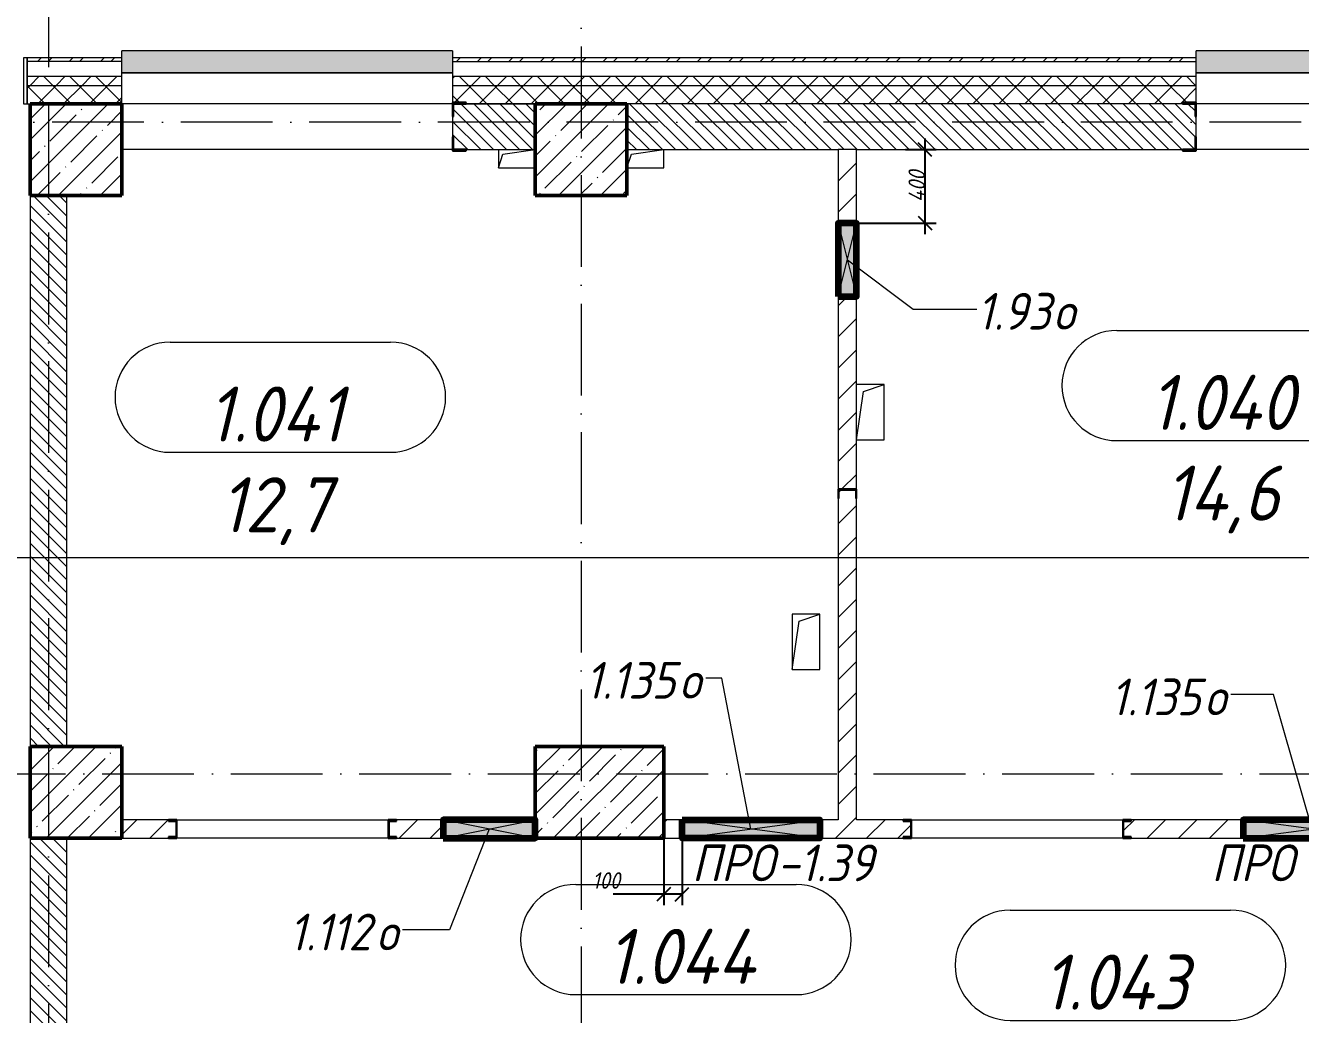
# Model space of a CAD drawing. Header units: millimetres. Extents: x -356862 to 418287, y 0 to 839748.
# Drawn here: x -101790 to -94848, y 539737 to 545123 of the extents above; entities that cross this region are included whole.
import ezdxf

# ---------------------------------------------------------------- set-up
doc = ezdxf.new("R2010")
doc.units = ezdxf.units.MM
doc.linetypes.add('50_200_ШТРИХ_1Т_ш5_п1_п1_', pattern=[700, 500, -100, 0, -100])
for name, color, linetype, lineweight in [('9.7) Заделка 956 шт', 6, 'Continuous', 158), ('A-____-____-DIMS', 7, 'Continuous', 9), ('A-DETL-GENF-OTLN', 7, 'Continuous', 9), ('A-GENM-____-IDEN', 7, 'Continuous', 9), ('A-GENM-____-MCUT', 7, 'Continuous', 25), ('A-GENM-____-OTLN', 7, 'Continuous', 9), ('A-GENM-____-OTLN-1', 7, 'Continuous', 25), ('A-GLAZ-____-IDEN', 7, 'Continuous', 9), ('A-GLAZ-____-OTLN', 7, 'Continuous', 9), ('A-WALL-____-MCUT', 7, 'Continuous', 13), ('A-WALL-____-MCUT-1', 7, 'Continuous', 9), ('A-WALL-____-OTLN', 7, 'Continuous', 9), ('A-WALL-____-PATT-1', 7, 'Continuous', 9), ('A-WALL-FNSH-MCUT-1', 7, 'Continuous', 9), ('I-WALL-____-OTLN', 7, 'Continuous', 9), ('S-COLS-____-MCUT', 7, 'Continuous', 50), ('S-COLS-____-OTLN', 7, 'Continuous', 9), ('S-GRID-____-OTLN-1', 7, '50_200_ШТРИХ_1Т_ш5_п1_п1_', 9)]:
    doc.layers.add(name, color=color, linetype=linetype, lineweight=lineweight)
for name, color, linetype, lineweight, true_color in [('A-AREA-IDEN-1', 7, 'Continuous', 9, 0x000000), ('A-GLAZ-____-OTLN-1', 7, 'Continuous', 9, 0xc0c0c0), ('G-____-____-SYMB-1', 9, 'Continuous', 9, 0x808080)]:
    doc.layers.add(name, color=color, linetype=linetype, lineweight=lineweight, true_color=true_color)
doc.styles.add('ISOCPEUR_I', font='isocpeui.ttf', dxfattribs={"width": 0.9, "height": 2.5})
doc.styles.add('ISOCPEUR_I_11', font='isocpeui.ttf', dxfattribs={"width": 0.9, "height": 200})
doc.styles.add('ISOCPEUR_I_7', font='isocpeui.ttf', dxfattribs={"width": 0.9, "height": 90})
doc.dimstyles.new('ISO-1_8_0_9К_СРЕДНИЙ_Кладочные_1', dxfattribs={"dimscale": 304.8, "dimtxt": 89.638306, "dimasz": 0.246063, "dimexe": 0.19685, "dimexo": 0, "dimgap": 0, "dimtad": 1, "dimdec": 3, "dimrnd": 0.001, "dimdsep": 46, "dimtxsty": 'ISOCPEUR_I_7', "dimblk1": 'OBLIQUE', "dimblk2": 'OBLIQUE', "dimsah": 1, "dimcen": 0.09, "dimdle": 0.19685, "dimazin": 0, "dimtfac": 1, "dimtdec": 4, "dimtix": 1, "dimtmove": 0, "dimatfit": 3, "dimfxl": 1, "dimtvp": 1, "dimtolj": 1, "dimtzin": 0, "dimarcsym": 2})
doc.dimstyles.new('ISO-1_8_0_9К_СРЕДНИЙ_Кладочные_2', dxfattribs={"dimscale": 304.8, "dimtxt": 89.638306, "dimasz": 0.246063, "dimexe": 0.19685, "dimexo": 0, "dimgap": 0, "dimtad": 1, "dimdec": 3, "dimrnd": 0.001, "dimdsep": 46, "dimtxsty": 'ISOCPEUR_I_7', "dimblk1": 'OBLIQUE', "dimblk2": 'OBLIQUE', "dimsah": 1, "dimcen": 0.09, "dimdle": 0.19685, "dimazin": 0, "dimtfac": 1, "dimtdec": 4, "dimtix": 1, "dimtmove": 1, "dimatfit": 3, "dimfxl": 1, "dimtvp": 1, "dimtolj": 1, "dimtzin": 0, "dimarcsym": 2})
pattern_1 = [(45, (-176515.07, 459015.94), (-84.85281, 84.85281), [])]
pattern_2 = [(135, (-176515.067, 459015.94), (-35.35534, -35.35534), [])]
pattern_3 = [(45, (-176515.07, 459015.94), (-70.71068, 70.71068), []), (135, (-176515.07, 459015.94), (-70.71068, -70.71068), [])]

# ---------------------------------------------------------------- blocks, each defined once
blk = doc.blocks.new('BSC_Колонна _Прямоугольная - 500х500-V47-АР1_План отверстий 1 этажа в осях 1-64_Ю-ЯЯ')
at = {"layer": 'S-COLS-____-OTLN'}
h = blk.add_hatch(dxfattribs=at)
h.set_pattern_fill('FP_54', color=256, style=0, pattern_type=2)
h.set_pattern_definition([(45, (-77750, -85431.04), (-114.04925, 114.04925), []), (45, (-77635.95, -85431.04), (-114.04925, 114.04925), [201.613, -40.323, 3.353, -36.97])])
h.paths.add_polyline_path([(-250, -250), (250, -250), (250, 250), (-250, 250)], flags=0)
at = {"layer": 'S-COLS-____-MCUT'}
for p, q in [((250, 250), (-250, 250)), ((-250, 250), (-250, -250)), ((250, -250), (250, 250)), ((-250, -250), (250, -250))]:
    blk.add_line(p, q, dxfattribs=at)
blk = doc.blocks.new('BSC_Колонна _Прямоугольная - 500х500-V114-АР1_План отверстий 1 этажа в осях 1-64_Ю-ЯЯ')
at = {"layer": 'S-COLS-____-OTLN'}
h = blk.add_hatch(dxfattribs=at)
h.set_pattern_fill('FP_125', color=256, style=0, pattern_type=2)
h.set_pattern_definition([(45, (-75000, -85431.04), (-114.04925, 114.04925), []), (45, (-74885.95, -85431.04), (-114.04925, 114.04925), [201.613, -40.323, 3.353, -36.97])])
h.paths.add_polyline_path([(-250, -250), (250, -250), (250, 250), (-250, 250)], flags=0)
at = {"layer": 'S-COLS-____-MCUT'}
for p, q in [((250, 250), (-250, 250)), ((-250, 250), (-250, -250)), ((250, -250), (250, 250)), ((-250, -250), (250, -250))]:
    blk.add_line(p, q, dxfattribs=at)
blk = doc.blocks.new('BSC_Колонна _Прямоугольная - 500х700-V163-АР1_План отверстий 1 этажа в осях 1-64_Ю-ЯЯ')
at = {"layer": 'S-COLS-____-OTLN'}
h = blk.add_hatch(dxfattribs=at)
h.set_pattern_fill('FP_175', color=256, style=0, pattern_type=2)
h.set_pattern_definition([(315, (-81931.04, 77850), (114.04925, 114.04925), []), (315, (-81931.04, 77735.95), (114.04925, 114.04925), [201.613, -40.323, 3.353, -36.97])])
h.paths.add_polyline_path([(-250, 350), (-250, -350), (250, -350), (250, 350), (-150, 350)], flags=0)
at = {"layer": 'S-COLS-____-MCUT'}
for p, q in [((-250, 350), (-250, -350)), ((250, 350), (-150, 350)), ((250, -350), (250, 350)), ((-250, -350), (250, -350))]:
    blk.add_line(p, q, dxfattribs=at)
blk = doc.blocks.new('Фахверк_СКБ_Уголок - 250_2700-27497298-АР1_План отверстий 1 этажа в осях 1-64_Ю-ЯЯ')
at = {"layer": 'A-GENM-____-MCUT'}
for p, q in [((200, 181), (125, 181)), ((125, 181), (125, 106)), ((131, 106), (131, 175)), ((131, 175), (200, 175)), ((200, 175), (200, 181)), ((125, 106), (131, 106)), ((131, -6), (125, -6)), ((125, -6), (125, -81)), ((131, -75), (131, -6)), ((125, -81), (200, -81)), ((200, -75), (131, -75)), ((200, -81), (200, -75))]:
    blk.add_line(p, q, dxfattribs=at)
blk = doc.blocks.new('154_Фахверк_СКБ_Швеллер - Тип_100_4010-27736299-АР1_План отверстий 1 этажа в осях 1-64_Ю-ЯЯ')
at = {"layer": 'A-GENM-____-MCUT'}
for p, q in [((175, 50), (125, 50)), ((125, 50), (125, -50)), ((128, 47), (175, 47)), ((128, -47), (128, 47)), ((175, 47), (175, 50)), ((125, -50), (175, -50)), ((175, -47), (128, -47)), ((175, -50), (175, -47))]:
    blk.add_line(p, q, dxfattribs=at)
blk = doc.blocks.new('154_Стойка_СКБ_Швеллер - СМ-2230_100-28215779-АР1_План отверстий 1 этажа в осях 1-64_Ю-ЯЯ')
at = {"layer": 'A-GENM-____-MCUT'}
for p, q in [((171, 50), (125, 50)), ((125, 50), (125, -50)), ((129.5, 42.4), (171, 42.4)), ((129.5, -42.4), (129.5, 42.4)), ((171, 42.4), (171, 50)), ((125, -50), (171, -50)), ((171, -42.4), (129.5, -42.4)), ((171, -50), (171, -42.4))]:
    blk.add_line(p, q, dxfattribs=at)
blk = doc.blocks.new('AR_Отверстие прямоугольное _в плите_ - AR_Отверстие прямоугольное _в плите_-30459760-АР1_План отверстий 1 этажа в осях 1-64_Ю-ЯЯ')
at = {"layer": 'A-GENM-____-OTLN'}
for p, q in [((75, 150), (-75, 150)), ((-75, 150), (-75, -150)), ((-37.5, 112.5), (75, 150)), ((75, -150), (75, 150)), ((-75, -150), (-37.5, 112.5)), ((-75, -150), (75, -150))]:
    blk.add_line(p, q, dxfattribs=at)
blk = doc.blocks.new('AR_Отверстие прямоугольное _в плите_ - AR_Отверстие прямоугольное _в плите_-V187-АР1_План отверстий 1 этажа в осях 1-64_Ю-ЯЯ')
at = {"layer": 'A-GENM-____-OTLN'}
for p, q in [((75, 150), (-75, 150)), ((-37.5, 112.5), (75, 150)), ((75, -150), (75, 150)), ((-75, -150), (-37.5, 112.5)), ((-75, -150), (75, -150))]:
    blk.add_line(p, q, dxfattribs=at)
blk = doc.blocks.new('AR_Отверстие прямоугольное _в плите_ - AR_Отверстие прямоугольное _в плите_-30511731-АР1_План отверстий 1 этажа в осях 1-64_Ю-ЯЯ')
at = {"layer": 'A-GENM-____-OTLN'}
for p, q in [((-100, 50), (-100, -50)), ((-100, -50), (-75, 25)), ((-75, 25), (100, 50)), ((-100, -50), (100, -50))]:
    blk.add_line(p, q, dxfattribs=at)
blk = doc.blocks.new('AR_Отверстие прямоугольное _в плите_ - AR_Отверстие прямоугольное _в плите_-V216-АР1_План отверстий 1 этажа в осях 1-64_Ю-ЯЯ')
at = {"layer": 'A-GENM-____-OTLN'}
for p, q in [((-100, -50), (-75, 25)), ((-75, 25), (100, 50)), ((100, -50), (100, 50)), ((-100, -50), (100, -50))]:
    blk.add_line(p, q, dxfattribs=at)
blk = doc.blocks.new('Отлив_СКБ - Отлив витража_120_НВФ-31885689-АР1_План отверстий 1 этажа в осях 1-64_Ю-ЯЯ')
at = {"layer": 'A-GLAZ-____-OTLN-1'}
for points in [[(1800, 2), (1800, 120), (0, 120), (0, 2), (749.6, 2)], [(1800, 0), (1800, 2), (0, 2), (0, 0), (749.6, 0)]]:
    blk.add_hatch(color=256, dxfattribs=at).paths.add_polyline_path(points, flags=0)
at = {"layer": 'A-GLAZ-____-OTLN'}
for p, q in [((0, 83), (0, 120)), ((1800, 120), (0, 120)), ((1800, 120), (1800, 83)), ((0, 2), (1800, 2)), ((1800, 0), (0, 0))]:
    blk.add_line(p, q, dxfattribs=at)
blk = doc.blocks.new('Стены 2 - Стены 4-31194547-АР1_План отверстий 1 этажа в осях 1-64_Ю-ЯЯ')
at = {"layer": 'A-WALL-____-MCUT'}
for p, q in [((-1798.5, 41030.2), (-1798.5, 41010.2)), ((-1548.5, 41030.2), (-1798.5, 41030.2)), ((-1548.5, 41010.2), (-1548.5, 41030.2)), ((-1798.5, 41010.2), (-1548.5, 41010.2))]:
    blk.add_line(p, q, dxfattribs=at)
blk = doc.blocks.new('AR_Отверстие прямоугольное _в стене__БезПР - AR_Отверстие прямоугольное _в стене__БезПР-36427725-АР1_План отверстий 1 этажа в осях 1-64_Ю-ЯЯ')
at = {"layer": 'A-GLAZ-____-OTLN'}
blk.add_hatch(color=256, dxfattribs=at).paths.add_polyline_path([(-250, 50), (-250, -50), (250, -50), (250, 50)], flags=0)
at = {"layer": 'A-DETL-GENF-OTLN'}
for p, q in [((-250, -50), (-250, 50)), ((-250, 50), (250, 50)), ((250, 50), (-250, -50)), ((-250, 50), (250, -50)), ((250, 50), (-250, 50)), ((-250, 50), (-250, -50)), ((250, 50), (250, -50)), ((250, -50), (250, 50)), ((250, -50), (-250, -50)), ((-250, -50), (250, -50))]:
    blk.add_line(p, q, dxfattribs=at)
at = {"layer": 'A-GLAZ-____-OTLN'}
blk.add_line((250, 50), (-250, 50), dxfattribs=at)
blk = doc.blocks.new('AR_Отверстие прямоугольное _в стене__БезПР - AR_Отверстие прямоугольное _в стене__БезПР-36428025-АР1_План отверстий 1 этажа в осях 1-64_Ю-ЯЯ')
at = {"layer": 'A-GLAZ-____-OTLN'}
blk.add_hatch(color=256, dxfattribs=at).paths.add_polyline_path([(-200, -50), (200, -50), (200, 50), (-200, 50)], flags=0)
at = {"layer": 'A-DETL-GENF-OTLN'}
for p, q in [((-200, -50), (-200, 50)), ((-200, 50), (200, 50)), ((200, 50), (-200, -50)), ((-200, 50), (200, -50)), ((200, 50), (-200, 50)), ((-200, 50), (-200, -50)), ((200, 50), (200, -50)), ((200, -50), (200, 50)), ((200, -50), (-200, -50)), ((-200, -50), (200, -50))]:
    blk.add_line(p, q, dxfattribs=at)
at = {"layer": 'A-GLAZ-____-OTLN'}
blk.add_line((200, 50), (-200, 50), dxfattribs=at)
blk = doc.blocks.new('AR_Отверстие прямоугольное _в стене_ - AR_Отверстие прямоугольное _в стене__ОВ-36708749-АР1_План отверстий 1 этажа в осях 1-64_Ю-ЯЯ')
at = {"layer": 'A-GLAZ-____-OTLN'}
blk.add_hatch(color=256, dxfattribs=at).paths.add_polyline_path([(-375, 50), (-375, -50), (375, -50), (375, 50)], flags=0)
at = {"layer": 'A-DETL-GENF-OTLN'}
for p, q in [((-375, -50), (-375, 50)), ((-375, 50), (375, 50)), ((375, 50), (-375, -50)), ((-375, 50), (375, -50)), ((375, 50), (-375, 50)), ((-375, 50), (-375, -50)), ((375, 50), (375, -50)), ((375, -50), (375, 50)), ((375, -50), (-375, -50)), ((-375, -50), (375, -50))]:
    blk.add_line(p, q, dxfattribs=at)
blk = doc.blocks.new('AR_Отверстие прямоугольное _в стене_ - AR_Отверстие прямоугольное _в стене__ОВ-36709178-АР1_План отверстий 1 этажа в осях 1-64_Ю-ЯЯ')
at = {"layer": 'A-GLAZ-____-OTLN'}
blk.add_hatch(color=256, dxfattribs=at).paths.add_polyline_path([(-375, 50), (-375, -50), (375, -50), (375, 50)], flags=0)
at = {"layer": 'A-DETL-GENF-OTLN'}
for p, q in [((-375, -50), (-375, 50)), ((-375, 50), (375, 50)), ((375, 50), (-375, -50)), ((-375, 50), (375, -50)), ((375, 50), (-375, 50)), ((-375, 50), (-375, -50)), ((375, 50), (375, -50)), ((375, -50), (375, 50)), ((375, -50), (-375, -50)), ((-375, -50), (375, -50))]:
    blk.add_line(p, q, dxfattribs=at)
blk = doc.blocks.new('_Oblique')
at = {"color": 0, "linetype": 'ByBlock', "lineweight": -2}
blk.add_line((-0.5, -0.5), (0.5, 0.5), dxfattribs=at)
blk = doc.blocks.new('*D13608')
at = {"layer": 'A-____-____-DIMS', "color": 0, "lineweight": -2, "transparency": 16777216}
for p, q in [((-96892.2, 543987), (-96892.2, 544507)), ((-96998.2, 544447), (-96832.2, 544447)), ((-97265.1, 544047), (-96832.2, 544047))]:
    blk.add_line(p, q, dxfattribs=at)
at = {"layer": 'Defpoints', "color": 0, "transparency": 16777216}
for p in [(-96998.2, 544447), (-96892.2, 544447), (-97265.1, 544047)]:
    blk.add_point(p, dxfattribs=at)
at = {"layer": 'A-____-____-DIMS', "color": 0, "lineweight": -2, "transparency": 16777216, "xscale": 75, "yscale": 75, "zscale": 75}
for p, rotation in [((-96892.2, 544447), 90), ((-96892.2, 544047), 270)]:
    blk.add_blockref('_Oblique', p, dxfattribs=dict(at, rotation=rotation))
at = {"layer": 'A-____-____-DIMS', "color": 0, "transparency": 16777216, "insert": (-96937.2, 544247), "char_height": 90, "width": 426.127, "attachment_point": 5, "rotation": 90, "style": 'ISOCPEUR_I_7'}
blk.add_mtext('\\A1;400', dxfattribs=at)
blk = doc.blocks.new('*D13609')
at = {"layer": 'A-____-____-DIMS', "color": 0, "lineweight": -2, "transparency": 16777216}
for p, q in [((-98215.1, 540745), (-98215.1, 540331.7)), ((-98315.1, 540697), (-98315.1, 540331.7)), ((-98315.1, 540391.7), (-98590.1, 540391.7)), ((-98215.1, 540391.7), (-98375.1, 540391.7))]:
    blk.add_line(p, q, dxfattribs=at)
at = {"layer": 'Defpoints', "color": 0, "transparency": 16777216}
for p in [(-98215.1, 540745), (-98315.1, 540697), (-98215.1, 540391.7)]:
    blk.add_point(p, dxfattribs=at)
at = {"layer": 'A-____-____-DIMS', "color": 0, "lineweight": -2, "transparency": 16777216, "xscale": 75, "yscale": 75, "zscale": 75, "rotation": 180}
blk.add_blockref('_Oblique', (-98315.1, 540391.7), dxfattribs=at)
at = {"layer": 'A-____-____-DIMS', "color": 0, "lineweight": -2, "transparency": 16777216, "xscale": 75, "yscale": 75, "zscale": 75}
blk.add_blockref('_Oblique', (-98215.1, 540391.7), dxfattribs=at)
at = {"layer": 'A-____-____-DIMS', "color": 0, "transparency": 16777216, "insert": (-98704, 540511.7), "char_height": 90, "width": 368.207, "attachment_point": 1, "line_spacing_factor": 1.149209, "style": 'ISOCPEUR_I_7'}
blk.add_mtext('\\A1;100', dxfattribs=at)
blk = doc.blocks.new('AAR_СКБ_Марка_помещения_1_5 ммп - Номер _ Площадь-27962135-АИ_План этажа_Стены_1')
at = {"layer": 'A-AREA-IDEN-1'}
for p, q in [((-2.987, 3), (3.013, 3)), ((-2.987, 0), (3.013, 0))]:
    blk.add_line(p, q, dxfattribs=at)
for centre, start, end in [((-2.987, 1.5), 90, 270), ((3.013, 1.5), 270, 90)]:
    blk.add_arc(centre, 1.5, start, end, dxfattribs=at)

msp = doc.modelspace()

# ---------------------------------------------------------------- hatches: boundary and pattern name
at = {"layer": 'A-WALL-____-PATT-1'}
h = msp.add_hatch(dxfattribs=at)
h.set_pattern_fill('FP_3', color=256, style=0, pattern_type=2)
h.set_pattern_definition([(45, (-176515.07, 459015.94), (-85.53659, 85.53659), []), (45, (-176458.04, 459015.94), (-85.53659, 85.53659), [])])
h.paths.add_polyline_path([(-88155.4428, 544926.983), (-87505.0675, 544926.983), (-87505.0675, 544946.983), (-90690.0675, 544946.983), (-90690.0675, 544926.983), (-89039.1932, 544926.983)], flags=0)
h.paths.add_polyline_path([(-93615.0675, 544926.983), (-92490.0675, 544926.983), (-92490.0675, 544946.983), (-93615.0675, 544946.983)], flags=0)
h.paths.add_polyline_path([(-95415.0675, 544926.983), (-95415.0675, 544946.983), (-99465.0675, 544946.983), (-99465.0675, 544926.983), (-96992.9462, 544926.983)], flags=0)
h.paths.add_polyline_path([(-101411.6978, 544926.983), (-101265.0675, 544926.983), (-101265.0675, 544946.983), (-101780.0675, 544946.983), (-101780.0675, 544926.983)], flags=0)
h = msp.add_hatch(dxfattribs=at)
h.set_pattern_fill('FP_1', color=256, style=0, pattern_type=2)
h.set_pattern_definition(pattern_3)
h.paths.add_polyline_path([(-88155.4428, 544796.983), (-87505.0675, 544796.983), (-87505.0675, 544846.983), (-90690.0675, 544846.983), (-90690.0675, 544796.983), (-89039.1932, 544796.983)], flags=0)
h.paths.add_polyline_path([(-93615.0675, 544796.983), (-92490.0675, 544796.983), (-92490.0675, 544846.983), (-93615.0675, 544846.983)], flags=0)
h.paths.add_polyline_path([(-95415.0675, 544796.983), (-95415.0675, 544846.983), (-99465.0675, 544846.983), (-99465.0675, 544796.983), (-96992.9462, 544796.983)], flags=0)
h.paths.add_polyline_path([(-101780.0675, 544796.983), (-101265.0675, 544796.983), (-101265.0675, 544846.983), (-101780.0675, 544846.983)], flags=0)
h = msp.add_hatch(dxfattribs=at)
h.set_pattern_fill('FP_1', color=256, style=0, pattern_type=2)
h.set_pattern_definition(pattern_3)
h.paths.add_polyline_path([(-87505.0675, 544696.983), (-87505.0675, 544796.983), (-90690.0675, 544796.983), (-90690.0675, 544702.983), (-90615.0675, 544702.983), (-90615.0675, 544696.983), (-87765.0675, 544696.983)], flags=0)
h.paths.add_polyline_path([(-93115.0675, 544696.983), (-92565.0675, 544696.983), (-92565.0675, 544702.983), (-92490.0675, 544702.983), (-92490.0675, 544796.983), (-93615.0675, 544796.983), (-93615.0675, 544696.983), (-93457.9448, 544696.983)], flags=0)
h.paths.add_polyline_path([(-95490.0675, 544696.983), (-95490.0675, 544702.983), (-95415.0675, 544702.983), (-95415.0675, 544796.983), (-99465.0675, 544796.983), (-99465.0675, 544702.983), (-99390.0675, 544702.983), (-99390.0675, 544696.983), (-96992.9462, 544696.983)], flags=0)
h.paths.add_polyline_path([(-101411.6978, 544696.983), (-101265.0675, 544696.983), (-101265.0675, 544796.983), (-101780.0675, 544796.983), (-101780.0675, 544696.983), (-101765.0675, 544696.983)], flags=0)
h = msp.add_hatch(dxfattribs=at)
h.set_pattern_fill('FP_6', color=256, style=0, pattern_type=2)
h.set_pattern_definition(pattern_2)
h.paths.add_polyline_path([(-99390.0675, 544446.983), (-99015.0675, 544446.983), (-99015.0675, 544696.983), (-99459.0675, 544696.983), (-99459.0675, 544627.983), (-99465.0675, 544627.983), (-99465.0675, 544515.983), (-99459.0675, 544515.983), (-99459.0675, 544446.983)], flags=0)
h = msp.add_hatch(dxfattribs=at)
h.set_pattern_fill('FP_6', color=256, style=0, pattern_type=2)
h.set_pattern_definition(pattern_2)
h.paths.add_polyline_path([(-96992.9462, 544446.983), (-95421.0675, 544446.983), (-95421.0675, 544515.983), (-95415.0675, 544515.983), (-95415.0675, 544627.983), (-95421.0675, 544627.983), (-95421.0675, 544696.983), (-98515.0675, 544696.983), (-98515.0675, 544446.983), (-97265.0675, 544446.983)], flags=0)
h = msp.add_hatch(dxfattribs=at)
h.set_pattern_fill('FP_4', color=256, style=0, pattern_type=2)
h.set_pattern_definition(pattern_1)
h.paths.add_polyline_path([(-97265.0675, 540796.983), (-97265.0675, 542546.983), (-97268.0675, 542546.983), (-97268.0675, 542593.983), (-97362.0675, 542593.983), (-97362.0675, 542546.983), (-97365.0675, 542546.983), (-97365.0675, 540796.983)], flags=0)
h.paths.add_polyline_path([(-97265.0675, 542596.983), (-97265.0675, 543646.983), (-97365.0675, 543646.983), (-97365.0675, 542596.983), (-97268.0675, 542596.983)], flags=0)
h.paths.add_polyline_path([(-97365.0675, 544046.983), (-97265.0675, 544046.983), (-97265.0675, 544446.983), (-97365.0675, 544446.983)], flags=0)
h = msp.add_hatch(dxfattribs=at)
h.set_pattern_fill('FP_6', color=256, style=0, pattern_type=2)
h.set_pattern_definition(pattern_2)
h.paths.add_polyline_path([(-101565.0675, 541196.983), (-101565.0675, 544196.983), (-101765.0675, 544196.983), (-101765.0675, 541196.983)], flags=0)
h = msp.add_hatch(dxfattribs=at)
h.set_pattern_fill('FP_4', color=256, style=0, pattern_type=2)
h.set_pattern_definition(pattern_1)
h.paths.add_polyline_path([(-101265.0675, 540696.983), (-101011.0675, 540696.983), (-101011.0675, 540704.583), (-100969.5675, 540704.583), (-100969.5675, 540789.383), (-101011.0675, 540789.383), (-101011.0675, 540796.983), (-101265.0675, 540796.983), (-101265.0675, 540704.583)], flags=0)
h.paths.add_polyline_path([(-99755.8569, 540696.983), (-99515.0675, 540696.983), (-99515.0675, 540796.983), (-99769.0675, 540796.983), (-99769.0675, 540789.383), (-99810.5675, 540789.383), (-99810.5675, 540704.583), (-99769.0675, 540704.583), (-99769.0675, 540696.983)], flags=0)
h = msp.add_hatch(dxfattribs=at)
h.set_pattern_fill('FP_4', color=256, style=0, pattern_type=2)
h.set_pattern_definition(pattern_1)
h.paths.add_polyline_path([(-93715.0675, 540696.983), (-93715.0675, 540796.983), (-94410.0675, 540796.983), (-94410.0675, 540696.983), (-94115.0675, 540696.983)], flags=0)
h.paths.add_polyline_path([(-97465.0675, 540696.983), (-97011.0675, 540696.983), (-97011.0675, 540704.583), (-96969.5675, 540704.583), (-96969.5675, 540789.383), (-97011.0675, 540789.383), (-97011.0675, 540796.983), (-97465.0675, 540796.983), (-97465.0675, 540704.583)], flags=0)
h.paths.add_polyline_path([(-98315.0675, 540696.983), (-98215.0675, 540696.983), (-98215.0675, 540796.983), (-98315.0675, 540796.983)], flags=0)
h.paths.add_polyline_path([(-95160.0675, 540696.983), (-95160.0675, 540796.983), (-95769.0675, 540796.983), (-95769.0675, 540789.383), (-95810.5675, 540789.383), (-95810.5675, 540704.583), (-95769.0675, 540704.583), (-95769.0675, 540696.983), (-95225.4455, 540696.983)], flags=0)
h = msp.add_hatch(dxfattribs=at)
h.set_pattern_fill('FP_6', color=256, style=0, pattern_type=2)
h.set_pattern_definition(pattern_2)
h.paths.add_polyline_path([(-101565.0675, 534846.983), (-101565.0675, 540696.983), (-101765.0675, 540696.983), (-101765.0675, 534846.983)], flags=0)
at = {"layer": 'S-COLS-____-OTLN'}
h = msp.add_hatch(dxfattribs=at)
h.set_pattern_fill('FP_13', color=256, style=0, pattern_type=2)
h.set_pattern_definition([(45, (-176515.07, 459015.94), (-114.04925, 114.04925), []), (45, (-176401.02, 459015.94), (-114.04925, 114.04925), [201.612, -40.322, 3.353, -36.97])])
h.paths.add_polyline_path([(-101265.0675, 540696.983), (-101265.0675, 541196.983), (-101765.0675, 541196.983), (-101765.0675, 540696.983)], flags=0)

# ---------------------------------------------------------------- linework, layer by layer
at = {"layer": '9.7) Заделка 956 шт'}
for points in [[(-97365.0675, 543646.983), (-97265.0675, 543646.983), (-97265.0675, 544046.983), (-97365.0675, 544046.983)], [(-99515.0675, 540696.983), (-99015.0675, 540696.983), (-99015.0675, 540796.983), (-99515.0675, 540796.983)], [(-98215.0675, 540796.983), (-97465.0675, 540796.983), (-97465.0675, 540696.983), (-98215.0675, 540696.983)], [(-95160.0675, 540696.983), (-94410.0675, 540696.983), (-94410.0675, 540796.983), (-95160.0675, 540796.983)]]:
    msp.add_lwpolyline(points, close=True, dxfattribs=at)
at = {"layer": 'A-GLAZ-____-IDEN'}
for p, q in [((-97315.0675, 543846.983), (-96956.2429, 543578.7957)), ((-96956.2429, 543578.7957), (-96609.4748, 543578.7957)), ((-97997.7005, 541569.1912), (-98086.4231, 541569.1912)), ((-97840.0675, 540746.983), (-97997.7005, 541569.1912)), ((-94994.8866, 541478.882), (-95226.9344, 541478.882)), ((-94785.0675, 540746.983), (-94994.8866, 541478.882)), ((-99265.0675, 540746.983), (-99480.623, 540198.5376)), ((-99480.623, 540198.5376), (-99736.3223, 540198.5376))]:
    msp.add_line(p, q, dxfattribs=at)
at = {"layer": 'A-WALL-____-MCUT'}
for p, q in [((-101780.0675, 544926.983), (-101780.0675, 544696.983)), ((-101265.0675, 544926.983), (-101780.0675, 544926.983)), ((-101265.0675, 544696.983), (-101265.0675, 544926.983)), ((-99465.0675, 544926.983), (-95415.0675, 544926.983)), ((-99465.0675, 544926.983), (-99465.0675, 544702.983)), ((-95415.0675, 544702.983), (-95415.0675, 544926.983)), ((-101780.0675, 544696.983), (-101765.0675, 544696.983)), ((-99465.0675, 544627.983), (-99465.0675, 544515.983)), ((-95415.0675, 544515.983), (-95415.0675, 544627.983)), ((-99390.0675, 544446.983), (-99015.0675, 544446.983)), ((-98515.0675, 544446.983), (-97365.0675, 544446.983)), ((-97265.0675, 544446.983), (-97365.0675, 544446.983)), ((-97265.0675, 544446.983), (-95490.0675, 544446.983)), ((-101765.0675, 544196.983), (-101765.0675, 541196.983)), ((-101565.0675, 541196.983), (-101565.0675, 544196.983)), ((-101765.0675, 541196.983), (-101565.0675, 541196.983)), ((-101765.0675, 540696.983), (-101765.0675, 534846.983)), ((-101565.0675, 540696.983), (-101765.0675, 540696.983)), ((-101565.0675, 534846.983), (-101565.0675, 540696.983))]:
    msp.add_line(p, q, dxfattribs=at)
at = {"layer": 'A-WALL-____-MCUT-1'}
for p, q in [((-101780.0675, 544846.983), (-101265.0675, 544846.983)), ((-99465.0675, 544846.983), (-95415.0675, 544846.983)), ((-101780.0675, 544796.983), (-101265.0675, 544796.983)), ((-99465.0675, 544796.983), (-95415.0675, 544796.983)), ((-99015.0675, 544696.983), (-99390.0675, 544696.983)), ((-99390.0675, 544696.983), (-99015.0675, 544696.983)), ((-95490.0675, 544696.983), (-98515.0675, 544696.983))]:
    msp.add_line(p, q, dxfattribs=at)
at = {"layer": 'A-WALL-____-OTLN'}
for p, q in [((-99465.0675, 544696.983), (-101265.0675, 544696.983)), ((-93615.0675, 544696.983), (-95415.0675, 544696.983)), ((-99465.0675, 544446.983), (-101265.0675, 544446.983)), ((-93615.0675, 544446.983), (-95415.0675, 544446.983))]:
    msp.add_line(p, q, dxfattribs=at)
at = {"layer": 'A-WALL-FNSH-MCUT-1'}
for p, q in [((-101265.0675, 544946.983), (-101780.0675, 544946.983)), ((-101780.0675, 544946.983), (-101780.0675, 544926.983)), ((-101265.0675, 544926.983), (-101265.0675, 544946.983)), ((-95415.0675, 544946.983), (-99465.0675, 544946.983)), ((-99465.0675, 544946.983), (-99465.0675, 544926.983)), ((-95415.0675, 544926.983), (-95415.0675, 544946.983)), ((-97365.0675, 544446.983), (-97365.0675, 544046.983)), ((-97265.0675, 544046.983), (-97265.0675, 544446.983)), ((-97365.0675, 543646.983), (-97365.0675, 542596.983)), ((-97265.0675, 542596.983), (-97265.0675, 543646.983)), ((-97365.0675, 542546.983), (-97365.0675, 540796.983)), ((-97265.0675, 540796.983), (-97265.0675, 542546.983)), ((-101011.0675, 540796.983), (-101265.0675, 540796.983)), ((-101265.0675, 540796.983), (-101265.0675, 540696.983)), ((-99515.0675, 540796.983), (-99769.0675, 540796.983)), ((-98215.0675, 540796.983), (-98315.0675, 540796.983)), ((-97365.0675, 540796.983), (-97465.0675, 540796.983)), ((-97011.0675, 540796.983), (-97265.0675, 540796.983)), ((-95160.0675, 540796.983), (-95769.0675, 540796.983)), ((-101265.0675, 540696.983), (-101011.0675, 540696.983)), ((-99769.0675, 540696.983), (-99515.0675, 540696.983)), ((-98315.0675, 540696.983), (-98215.0675, 540696.983)), ((-97465.0675, 540696.983), (-97011.0675, 540696.983)), ((-95769.0675, 540696.983), (-95160.0675, 540696.983))]:
    msp.add_line(p, q, dxfattribs=at)
at = {"layer": 'G-____-____-SYMB-1'}
msp.add_line((-181429.6697, 542224.9935), (-72002.7137, 542224.9935), dxfattribs=at)
at = {"layer": 'I-WALL-____-OTLN'}
for p, q in [((-100965.0675, 540796.983), (-99815.0675, 540796.983)), ((-96965.0675, 540796.983), (-95815.0675, 540796.983)), ((-99815.0675, 540696.983), (-100965.0675, 540696.983)), ((-95815.0675, 540696.983), (-96965.0675, 540696.983))]:
    msp.add_line(p, q, dxfattribs=at)
at = {"layer": 'S-COLS-____-MCUT'}
for p, q in [((-101265.0675, 541196.983), (-101765.0675, 541196.983)), ((-101765.0675, 541196.983), (-101765.0675, 540696.983)), ((-101265.0675, 540696.983), (-101265.0675, 541196.983)), ((-101765.0675, 540696.983), (-101265.0675, 540696.983))]:
    msp.add_line(p, q, dxfattribs=at)
at = {"layer": 'S-GRID-____-OTLN-1'}
for p, q in [((-98765.0675, 549908.7924), (-98765.0675, 498597.5699)), ((-101665.0675, 549595.9184), (-101665.0675, 498846.9195)), ((-72440.6609, 544596.983), (-181183.8377, 544596.983)), ((-181183.8377, 541046.983), (-72440.6609, 541046.983))]:
    msp.add_line(p, q, dxfattribs=at)

# ---------------------------------------------------------------- block references
at = {"layer": 'A-AREA-IDEN-1', "xscale": 199.9999999999999, "yscale": 199.9999999999999, "zscale": 199.9999999999999}
for p in [(-95249.4526, 542861.9316), (-100404.8967, 542798.5554), (-98196.6992, 539845.1712), (-95830.6224, 539705.0276)]:
    msp.add_blockref('AAR_СКБ_Марка_помещения_1_5 ммп - Номер _ Площадь-27962135-АИ_План этажа_Стены_1', p, dxfattribs=at)
at = {"layer": 'A-GENM-____-OTLN'}
for name, p in [('AR_Отверстие прямоугольное _в плите_ - AR_Отверстие прямоугольное _в плите_-30511731-АР1_План отверстий 1 этажа в осях 1-64_Ю-ЯЯ', (-99115.0675, 544396.983)), ('AR_Отверстие прямоугольное _в плите_ - AR_Отверстие прямоугольное _в плите_-V216-АР1_План отверстий 1 этажа в осях 1-64_Ю-ЯЯ', (-98415.0675, 544396.983)), ('AR_Отверстие прямоугольное _в плите_ - AR_Отверстие прямоугольное _в плите_-V187-АР1_План отверстий 1 этажа в осях 1-64_Ю-ЯЯ', (-97190.0675, 543016.983)), ('AR_Отверстие прямоугольное _в плите_ - AR_Отверстие прямоугольное _в плите_-30459760-АР1_План отверстий 1 этажа в осях 1-64_Ю-ЯЯ', (-97540.0675, 541766.6355))]:
    msp.add_blockref(name, p, dxfattribs=at)
at = {"layer": 'A-GENM-____-OTLN-1'}
for name, p in [('Фахверк_СКБ_Уголок - 250_2700-27497298-АР1_План отверстий 1 этажа в осях 1-64_Ю-ЯЯ', (-99590.0675, 544521.983)), ('154_Стойка_СКБ_Швеллер - СМ-2230_100-28215779-АР1_План отверстий 1 этажа в осях 1-64_Ю-ЯЯ', (-99940.0675, 540746.983)), ('154_Стойка_СКБ_Швеллер - СМ-2230_100-28215779-АР1_План отверстий 1 этажа в осях 1-64_Ю-ЯЯ', (-95940.0675, 540746.983))]:
    msp.add_blockref(name, p, dxfattribs=at)
for name, p, rotation in [('Фахверк_СКБ_Уголок - 250_2700-27497298-АР1_План отверстий 1 этажа в осях 1-64_Ю-ЯЯ', (-95290.0675, 544621.983), 180), ('154_Фахверк_СКБ_Швеллер - Тип_100_4010-27736299-АР1_План отверстий 1 этажа в осях 1-64_Ю-ЯЯ', (-97315.0675, 542721.983), 270), ('154_Стойка_СКБ_Швеллер - СМ-2230_100-28215779-АР1_План отверстий 1 этажа в осях 1-64_Ю-ЯЯ', (-100840.0675, 540746.983), 180), ('154_Стойка_СКБ_Швеллер - СМ-2230_100-28215779-АР1_План отверстий 1 этажа в осях 1-64_Ю-ЯЯ', (-96840.0675, 540746.983), 180)]:
    msp.add_blockref(name, p, dxfattribs=dict(at, rotation=rotation))
at = {"layer": 'A-GLAZ-____-OTLN'}
for p in [(-101265.0675, 544863.983), (-95415.0675, 544863.983)]:
    msp.add_blockref('Отлив_СКБ - Отлив витража_120_НВФ-31885689-АР1_План отверстий 1 этажа в осях 1-64_Ю-ЯЯ', p, dxfattribs=at)
for name, p, rotation in [('AR_Отверстие прямоугольное _в стене__БезПР - AR_Отверстие прямоугольное _в стене__БезПР-36428025-АР1_План отверстий 1 этажа в осях 1-64_Ю-ЯЯ', (-97315.0675, 543846.983), 90), ('AR_Отверстие прямоугольное _в стене__БезПР - AR_Отверстие прямоугольное _в стене__БезПР-36427725-АР1_План отверстий 1 этажа в осях 1-64_Ю-ЯЯ', (-99265.0675, 540746.983), 180), ('AR_Отверстие прямоугольное _в стене_ - AR_Отверстие прямоугольное _в стене__ОВ-36709178-АР1_План отверстий 1 этажа в осях 1-64_Ю-ЯЯ', (-97840.0675, 540746.983), 180), ('AR_Отверстие прямоугольное _в стене_ - AR_Отверстие прямоугольное _в стене__ОВ-36708749-АР1_План отверстий 1 этажа в осях 1-64_Ю-ЯЯ', (-94785.0675, 540746.983), 180)]:
    msp.add_blockref(name, p, dxfattribs=dict(at, rotation=rotation))
at = {"layer": 'A-WALL-____-OTLN', "rotation": 89.9999999999999}
msp.add_blockref('Стены 2 - Стены 4-31194547-АР1_План отверстий 1 этажа в осях 1-64_Ю-ЯЯ', (-60769.8255, 546495.4947), dxfattribs=at)
at = {"layer": 'S-COLS-____-OTLN'}
for name, p in [('BSC_Колонна _Прямоугольная - 500х500-V114-АР1_План отверстий 1 этажа в осях 1-64_Ю-ЯЯ', (-101515.0675, 544446.983)), ('BSC_Колонна _Прямоугольная - 500х500-V47-АР1_План отверстий 1 этажа в осях 1-64_Ю-ЯЯ', (-98765.0675, 544446.983))]:
    msp.add_blockref(name, p, dxfattribs=at)
at = {"layer": 'S-COLS-____-OTLN', "rotation": 89.9999999999999}
msp.add_blockref('BSC_Колонна _Прямоугольная - 500х700-V163-АР1_План отверстий 1 этажа в осях 1-64_Ю-ЯЯ', (-98665.0675, 540946.983), dxfattribs=at)

# ---------------------------------------------------------------- texts
at = {"layer": 'A-AREA-IDEN-1', "char_height": 300, "attachment_point": 8, "line_spacing_factor": 1.139951, "style": 'ISOCPEUR_I'}
for s, insert, width in [('\\pxqc,t8.46667,16.93333,25.4,33.86667,42.33333,50.8,59.26667,67.73333,76.2,84.66667,93.13333,101.6,110.06667,118.53333,127,135.46667,143.93333,152.4,160.86667,169.33333,177.8,186.26667,194.73333,203.2,211.66667,220.13333,228.6,237.06667,245.53333,254,262.46667,270.93333;{1.040}', (-95274.8817, 542920.2615), 940), ('\\pxqc,t8.46667,16.93333,25.4,33.86667,42.33333,50.8,59.26667,67.73333,76.2,84.66667,93.13333,101.6,110.06667,118.53333,127,135.46667,143.93333,152.4,160.86667,169.33333,177.8,186.26667,194.73333,203.2,211.66667,220.13333,228.6,237.06667,245.53333,254,262.46667,270.93333;{1.041}', (-100429.3257, 542856.8852), 886), ('\\pxqc,t8.46667,16.93333,25.4,33.86667,42.33333,50.8,59.26667,67.73333,76.2,84.66667,93.13333,101.6,110.06667,118.53333,127,135.46667,143.93333,152.4,160.86667,169.33333,177.8,186.26667,194.73333,203.2,211.66667,220.13333,228.6,237.06667,245.53333,254,262.46667,270.93333;{14,6}', (-95274.8817, 542356.3135), 742), ('\\pxqc,t8.46667,16.93333,25.4,33.86667,42.33333,50.8,59.26667,67.73333,76.2,84.66667,93.13333,101.6,110.06667,118.53333,127,135.46667,143.93333,152.4,160.86667,169.33333,177.8,186.26667,194.73333,203.2,211.66667,220.13333,228.6,237.06667,245.53333,254,262.46667,270.93333;{12,7}', (-100430.3257, 542292.9373), 702), ('\\pxqc,t8.46667,16.93333,25.4,33.86667,42.33333,50.8,59.26667,67.73333,76.2,84.66667,93.13333,101.6,110.06667,118.53333,127,135.46667,143.93333,152.4,160.86667,169.33333,177.8,186.26667,194.73333,203.2,211.66667,220.13333,228.6,237.06667,245.53333,254,262.46667,270.93333;{1.044}', (-98222.1282, 539903.5011), 980), ('\\pxqc,t8.46667,16.93333,25.4,33.86667,42.33333,50.8,59.26667,67.73333,76.2,84.66667,93.13333,101.6,110.06667,118.53333,127,135.46667,143.93333,152.4,160.86667,169.33333,177.8,186.26667,194.73333,203.2,211.66667,220.13333,228.6,237.06667,245.53333,254,262.46667,270.93333;{1.043}', (-95856.0514, 539763.3575), 940)]:
    msp.add_mtext(s, dxfattribs=dict(at, insert=insert, width=width))
at = {"layer": 'A-GENM-____-IDEN', "char_height": 200, "attachment_point": 1, "style": 'ISOCPEUR_I_11'}
for s, insert, width in [('ПРО', (-98161.9529, 540662.6692), 562.784625), ('-1.39', (-97697.6091, 540662.6692), 663.79725), ('ПРО', (-95332.8129, 540662.6692), 562.784625)]:
    msp.add_mtext(s, dxfattribs=dict(at, insert=insert, width=width))
at = {"layer": 'A-GLAZ-____-IDEN', "char_height": 200, "attachment_point": 1, "style": 'ISOCPEUR_I_11'}
for s, insert, width in [('1.93', (-96609.4748, 543666.4102), 505.063125), ('\\fISOCPEUR|b0|i1|c204|p34|;\\W.9;о', (-96192.756, 543666.4102), 158.734125), ('1.135', (-98741.2763, 541656.8058), 620.506125), ('\\fISOCPEUR|b0|i1|c204|p34|;\\W.9;о', (-98229.3075, 541656.8058), 158.734125), ('1.135', (-95881.7876, 541566.4966), 620.506125), ('\\fISOCPEUR|b0|i1|c204|p34|;\\W.9;о', (-95369.8189, 541566.4966), 158.734125), ('1.112', (-100355.1728, 540286.1522), 577.215), ('\\fISOCPEUR|b0|i1|c204|p34|;\\W.9;о', (-99878.9228, 540286.1522), 158.734125)]:
    msp.add_mtext(s, dxfattribs=dict(at, insert=insert, width=width))

# ---------------------------------------------------------------- dimensions: what is measured, and where the dimension line sits
at = {"layer": 'A-____-____-DIMS'}
dim = msp.add_linear_dim(base=(-96892.181, 544446.983), p1=(-97265.0675, 544046.983), p2=(-96998.247, 544446.983), angle=90, dimstyle='ISO-1_8_0_9К_СРЕДНИЙ_Кладочные_2', override={"dimpost": '<>', "dimfxl": 480.825498}, dxfattribs=at)
dim.commit()
dim.dimension.update_dxf_attribs({"geometry": '*D13608', "text_midpoint": (-96937.181, 544246.983)})
dim = msp.add_linear_dim(base=(-98215.0675, 540391.7178), p1=(-98315.0675, 540696.983), p2=(-98215.0675, 540744.9562), dimstyle='ISO-1_8_0_9К_СРЕДНИЙ_Кладочные_1', override={"dimpost": '<>', "dimfxl": 110.911838}, dxfattribs=at)
dim.commit()
dim.dimension.update_dxf_attribs({"geometry": '*D13609', "text_midpoint": (-98519.9172, 540391.7178), "dimtype": 160})

doc.saveas('drawing.dxf')
